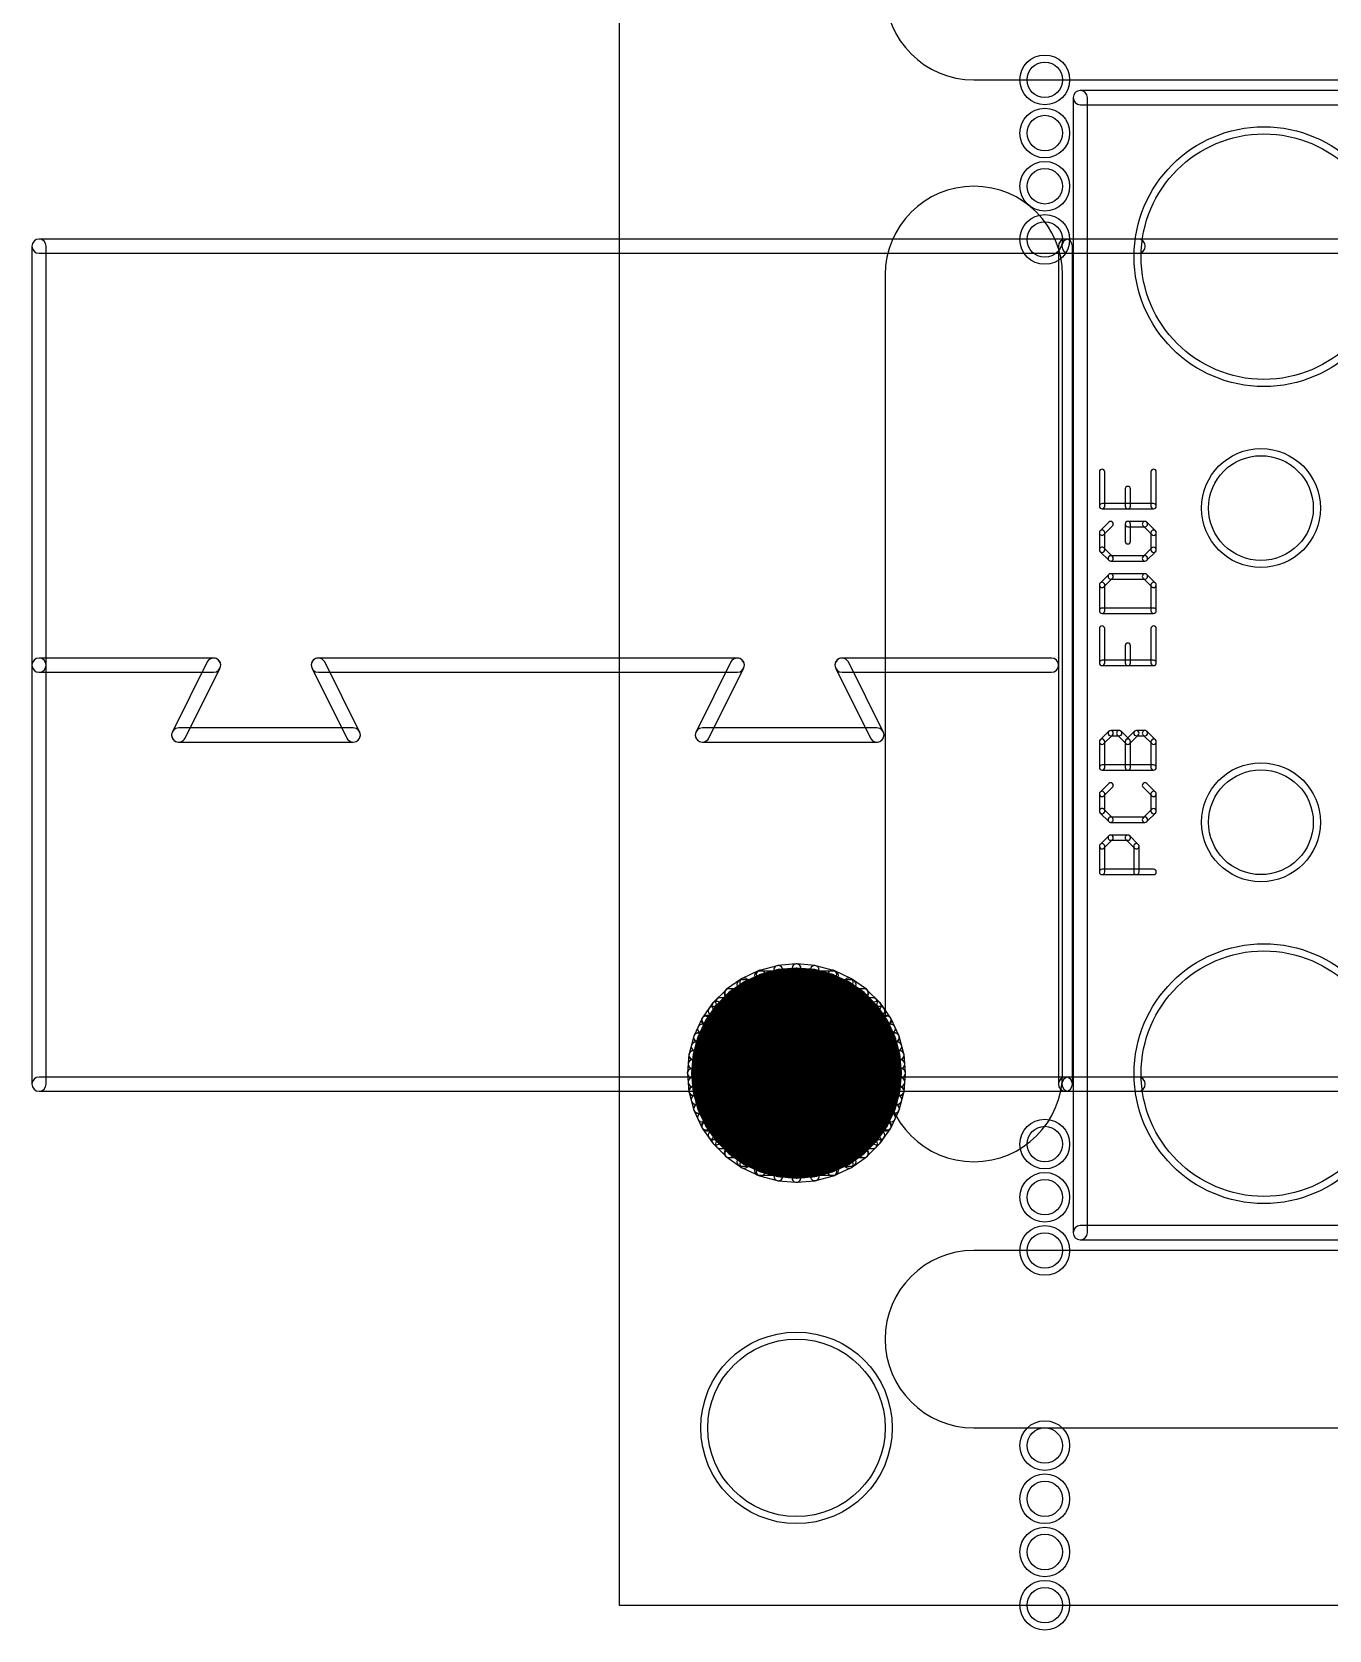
# Model space of a CAD drawing. Extents: x -0.33 to 1.78, y -0.01 to 4.1.
# Drawn here: x -0.331 to 0.4, y -0.014 to 0.887 of the extents above; entities that cross this region are included whole.
import ezdxf

# ---------------------------------------------------------------- set-up
doc = ezdxf.new("R2010")
doc.units = 0
for name, color, linetype in [('1', 22, 'CONTINUOUS'), ('16', 175, 'CONTINUOUS'), ('17', 82, 'CONTINUOUS'), ('20', 7, 'CONTINUOUS'), ('21', 253, 'CONTINUOUS'), ('23', 7, 'CONTINUOUS'), ('29', 253, 'CONTINUOUS'), ('30', 253, 'CONTINUOUS'), ('41', 22, 'CONTINUOUS'), ('46', 140, 'CONTINUOUS'), ('51', 253, 'CONTINUOUS')]:
    doc.layers.add(name, color=color, linetype=linetype)

# ---------------------------------------------------------------- blocks, each defined once
blk = doc.blocks.new('ROUNDP')
blk.add_circle((0, 0), 0.5)
blk = doc.blocks.new('PIE')
blk.add_circle((0, 0), 0.5)

msp = doc.modelspace()

# ---------------------------------------------------------------- linework, layer by layer
at = {"layer": '1'}
for points in [[(0.26, 0.846), (0.96, 0.846, 1), (0.96, 0.854), (0.26, 0.854, 1)], [(0.264, 0.21), (0.264, 0.85, 1), (0.256, 0.85), (0.256, 0.21, 1)], [(1.06, 0.214), (0.26, 0.214, 1), (0.26, 0.206), (1.06, 0.206, 1)]]:
    msp.add_lwpolyline(points, format="xyb", close=True, dxfattribs=at)
at = {"layer": '16'}
for points in [[(0.26, 0.846), (0.96, 0.846, 1), (0.96, 0.854), (0.26, 0.854, 1)], [(0.264, 0.21), (0.264, 0.85, 1), (0.256, 0.85), (0.256, 0.21, 1)], [(1.06, 0.214), (0.26, 0.214, 1), (0.26, 0.206), (1.06, 0.206, 1)]]:
    msp.add_lwpolyline(points, format="xyb", close=True, dxfattribs=at)
at = {"layer": '20'}
for p, q in [((0, 1.1), (0, 0)), ((0, 0), (1.5, 0))]:
    msp.add_line(p, q, dxfattribs=at)
for centre, radius in [((0.24, 0.86), 0.01), ((0.24, 0.83), 0.01), ((0.24, 0.8), 0.01), ((0.24, 0.77), 0.01), ((0.24, 0.26), 0.01), ((0.24, 0.23), 0.01), ((0.24, 0.2), 0.01), ((0.1, 0.1), 0.05), ((0.24, 0.09), 0.01), ((0.24, 0.06), 0.01), ((0.24, 0.03), 0.01), ((0.24, 0), 0.01)]:
    msp.add_circle(centre, radius, dxfattribs=at)
at = {"layer": '21'}
for points in [[(0.253622, 0.76222), (0.292677, 0.76222, 1), (0.292677, 0.77022), (0.253622, 0.77022, 1)], [(0.292677, 0.29778), (0.253622, 0.29778, 1), (0.253622, 0.28978), (0.292677, 0.28978, 1)]]:
    msp.add_lwpolyline(points, format="xyb", close=True, dxfattribs=at)
at = {"layer": '23'}
msp.add_point((0.1, 0.3), dxfattribs=at)
at = {"layer": '29'}
for points in [[(0.079719, 0.355672), (0.070389, 0.351322, 1), (0.070556, 0.350965), (0.079885, 0.355315, 1)], [(0.071398, 0.351378), (0.128602, 0.351378, 1), (0.128602, 0.351772), (0.071398, 0.351772, 1)], [(0.072242, 0.351772), (0.127758, 0.351772, 1), (0.127758, 0.352165), (0.072242, 0.352165, 1)], [(0.073087, 0.352165), (0.126914, 0.352165, 1), (0.126914, 0.352559), (0.073087, 0.352559, 1)], [(0.073931, 0.352559), (0.126069, 0.352559, 1), (0.126069, 0.352953), (0.073931, 0.352953, 1)], [(0.074775, 0.352953), (0.125225, 0.352953, 1), (0.125225, 0.353346), (0.074775, 0.353346, 1)], [(0.07562, 0.353346), (0.124381, 0.353346, 1), (0.124381, 0.35374), (0.07562, 0.35374, 1)], [(0.076464, 0.35374), (0.123536, 0.35374, 1), (0.123536, 0.354134), (0.076464, 0.354134, 1)], [(0.077308, 0.354134), (0.122692, 0.354134, 1), (0.122692, 0.354528), (0.077308, 0.354528, 1)], [(0.078152, 0.354528), (0.121848, 0.354528, 1), (0.121848, 0.354921), (0.078152, 0.354921, 1)], [(0.078997, 0.354921), (0.121003, 0.354921, 1), (0.121003, 0.355315), (0.078997, 0.355315, 1)], [(0.089694, 0.358348), (0.079751, 0.355684, 1), (0.079853, 0.355303), (0.089796, 0.357968, 1)], [(0.07987, 0.355315), (0.12013, 0.355315, 1), (0.12013, 0.355709), (0.07987, 0.355709, 1)], [(0.081339, 0.355709), (0.118661, 0.355709, 1), (0.118661, 0.356102), (0.081339, 0.356102, 1)], [(0.082808, 0.356102), (0.117192, 0.356102, 1), (0.117192, 0.356496), (0.082808, 0.356496, 1)], [(0.084278, 0.356496), (0.115722, 0.356496, 1), (0.115722, 0.35689), (0.084278, 0.35689, 1)], [(0.085747, 0.35689), (0.114253, 0.35689, 1), (0.114253, 0.357283), (0.085747, 0.357283, 1)], [(0.087216, 0.357283), (0.112784, 0.357283, 1), (0.112784, 0.357677), (0.087216, 0.357677, 1)], [(0.088686, 0.357677), (0.111315, 0.357677, 1), (0.111315, 0.358071), (0.088686, 0.358071, 1)], [(0.099983, 0.359251), (0.089728, 0.358354, 1), (0.089762, 0.357962), (0.100017, 0.358859, 1)], [(0.091, 0.358071), (0.109, 0.358071, 1), (0.109, 0.358465), (0.091, 0.358465, 1)], [(0.0955, 0.358465), (0.1045, 0.358465, 1), (0.1045, 0.358858), (0.0955, 0.358858, 1)], [(0.110272, 0.358354), (0.100017, 0.359251, 1), (0.099983, 0.358859), (0.110238, 0.357962, 1)], [(0.120249, 0.355684), (0.110306, 0.358348, 1), (0.110204, 0.357968), (0.120147, 0.355303, 1)], [(0.129611, 0.351322), (0.120281, 0.355672, 1), (0.120115, 0.355315), (0.129444, 0.350965, 1)], [(0.061901, 0.345378), (0.054622, 0.338099, 1), (0.0549, 0.337821), (0.062179, 0.3451, 1)], [(0.059321, 0.342323), (0.140679, 0.342323, 1), (0.140679, 0.342717), (0.059321, 0.342717, 1)], [(0.059715, 0.342717), (0.140285, 0.342717, 1), (0.140285, 0.34311), (0.059715, 0.34311, 1)], [(0.060108, 0.34311), (0.139892, 0.34311, 1), (0.139892, 0.343504), (0.060108, 0.343504, 1)], [(0.060502, 0.343504), (0.139498, 0.343504, 1), (0.139498, 0.343898), (0.060502, 0.343898, 1)], [(0.060896, 0.343898), (0.139104, 0.343898, 1), (0.139104, 0.344291), (0.060896, 0.344291, 1)], [(0.061289, 0.344291), (0.138711, 0.344291, 1), (0.138711, 0.344685), (0.061289, 0.344685, 1)], [(0.061683, 0.344685), (0.138317, 0.344685, 1), (0.138317, 0.345079), (0.061683, 0.345079, 1)], [(0.07036, 0.351304), (0.061927, 0.3454, 1), (0.062153, 0.345078), (0.070585, 0.350982, 1)], [(0.062093, 0.345079), (0.137907, 0.345079, 1), (0.137907, 0.345472), (0.062093, 0.345472, 1)], [(0.062655, 0.345472), (0.137345, 0.345472, 1), (0.137345, 0.345866), (0.062655, 0.345866, 1)], [(0.063217, 0.345866), (0.136783, 0.345866, 1), (0.136783, 0.34626), (0.063217, 0.34626, 1)], [(0.06378, 0.34626), (0.136221, 0.34626, 1), (0.136221, 0.346654), (0.06378, 0.346654, 1)], [(0.064342, 0.346654), (0.135658, 0.346654, 1), (0.135658, 0.347047), (0.064342, 0.347047, 1)], [(0.064904, 0.347047), (0.135096, 0.347047, 1), (0.135096, 0.347441), (0.064904, 0.347441, 1)], [(0.065466, 0.347441), (0.134534, 0.347441, 1), (0.134534, 0.347835), (0.065466, 0.347835, 1)], [(0.066029, 0.347835), (0.133972, 0.347835, 1), (0.133972, 0.348228), (0.066029, 0.348228, 1)], [(0.066591, 0.348228), (0.133409, 0.348228, 1), (0.133409, 0.348622), (0.066591, 0.348622, 1)], [(0.067153, 0.348622), (0.132847, 0.348622, 1), (0.132847, 0.349016), (0.067153, 0.349016, 1)], [(0.067715, 0.349016), (0.132285, 0.349016, 1), (0.132285, 0.349409), (0.067715, 0.349409, 1)], [(0.068278, 0.349409), (0.131723, 0.349409, 1), (0.131723, 0.349803), (0.068278, 0.349803, 1)], [(0.06884, 0.349803), (0.13116, 0.349803, 1), (0.13116, 0.350197), (0.06884, 0.350197, 1)], [(0.069402, 0.350197), (0.130598, 0.350197, 1), (0.130598, 0.350591), (0.069402, 0.350591, 1)], [(0.069964, 0.350591), (0.130036, 0.350591, 1), (0.130036, 0.350984), (0.069964, 0.350984, 1)], [(0.070554, 0.350984), (0.129446, 0.350984, 1), (0.129446, 0.351378), (0.070554, 0.351378, 1)], [(0.138073, 0.3454), (0.12964, 0.351304, 1), (0.129415, 0.350982), (0.137847, 0.345078, 1)], [(0.145378, 0.338099), (0.138099, 0.345378, 1), (0.137821, 0.3451), (0.1451, 0.337821, 1)], [(0.0546, 0.338073), (0.048696, 0.32964, 1), (0.049018, 0.329415), (0.054922, 0.337847, 1)], [(0.051614, 0.333268), (0.148387, 0.333268, 1), (0.148387, 0.333661), (0.051614, 0.333661, 1)], [(0.051889, 0.333661), (0.148111, 0.333661, 1), (0.148111, 0.334055), (0.051889, 0.334055, 1)], [(0.052165, 0.334055), (0.147835, 0.334055, 1), (0.147835, 0.334449), (0.052165, 0.334449, 1)], [(0.052441, 0.334449), (0.14756, 0.334449, 1), (0.14756, 0.334843), (0.052441, 0.334843, 1)], [(0.052716, 0.334843), (0.147284, 0.334843, 1), (0.147284, 0.335236), (0.052716, 0.335236, 1)], [(0.052992, 0.335236), (0.147008, 0.335236, 1), (0.147008, 0.33563), (0.052992, 0.33563, 1)], [(0.053268, 0.33563), (0.146733, 0.33563, 1), (0.146733, 0.336024), (0.053268, 0.336024, 1)], [(0.053543, 0.336024), (0.146457, 0.336024, 1), (0.146457, 0.336417), (0.053543, 0.336417, 1)], [(0.053819, 0.336417), (0.146181, 0.336417, 1), (0.146181, 0.336811), (0.053819, 0.336811, 1)], [(0.054095, 0.336811), (0.145906, 0.336811, 1), (0.145906, 0.337205), (0.054095, 0.337205, 1)], [(0.05437, 0.337205), (0.14563, 0.337205, 1), (0.14563, 0.337598), (0.05437, 0.337598, 1)], [(0.054646, 0.337598), (0.145354, 0.337598, 1), (0.145354, 0.337992), (0.054646, 0.337992, 1)], [(0.05499, 0.337992), (0.14501, 0.337992, 1), (0.14501, 0.338386), (0.05499, 0.338386, 1)], [(0.055384, 0.338386), (0.144616, 0.338386, 1), (0.144616, 0.33878), (0.055384, 0.33878, 1)], [(0.055778, 0.33878), (0.144222, 0.33878, 1), (0.144222, 0.339173), (0.055778, 0.339173, 1)], [(0.056171, 0.339173), (0.143829, 0.339173, 1), (0.143829, 0.339567), (0.056171, 0.339567, 1)], [(0.056565, 0.339567), (0.143435, 0.339567, 1), (0.143435, 0.339961), (0.056565, 0.339961, 1)], [(0.056959, 0.339961), (0.143041, 0.339961, 1), (0.143041, 0.340354), (0.056959, 0.340354, 1)], [(0.057352, 0.340354), (0.142648, 0.340354, 1), (0.142648, 0.340748), (0.057352, 0.340748, 1)], [(0.057746, 0.340748), (0.142254, 0.340748, 1), (0.142254, 0.341142), (0.057746, 0.341142, 1)], [(0.05814, 0.341142), (0.14186, 0.341142, 1), (0.14186, 0.341535), (0.05814, 0.341535, 1)], [(0.058534, 0.341535), (0.141466, 0.341535, 1), (0.141466, 0.341929), (0.058534, 0.341929, 1)], [(0.058927, 0.341929), (0.141073, 0.341929, 1), (0.141073, 0.342323), (0.058927, 0.342323, 1)], [(0.151304, 0.32964), (0.1454, 0.338073, 1), (0.145078, 0.337847), (0.150982, 0.329415, 1)], [(0.048678, 0.329611), (0.044328, 0.320281, 1), (0.044685, 0.320115), (0.049035, 0.329444, 1)], [(0.04647, 0.324213), (0.15353, 0.324213, 1), (0.15353, 0.324606), (0.04647, 0.324606, 1)], [(0.046654, 0.324606), (0.153346, 0.324606, 1), (0.153346, 0.325), (0.046654, 0.325, 1)], [(0.046837, 0.325), (0.153163, 0.325, 1), (0.153163, 0.325394), (0.046837, 0.325394, 1)], [(0.047021, 0.325394), (0.152979, 0.325394, 1), (0.152979, 0.325787), (0.047021, 0.325787, 1)], [(0.047205, 0.325787), (0.152796, 0.325787, 1), (0.152796, 0.326181), (0.047205, 0.326181, 1)], [(0.047388, 0.326181), (0.152612, 0.326181, 1), (0.152612, 0.326575), (0.047388, 0.326575, 1)], [(0.047572, 0.326575), (0.152428, 0.326575, 1), (0.152428, 0.326969), (0.047572, 0.326969, 1)], [(0.047755, 0.326969), (0.152245, 0.326969, 1), (0.152245, 0.327362), (0.047755, 0.327362, 1)], [(0.047939, 0.327362), (0.152061, 0.327362, 1), (0.152061, 0.327756), (0.047939, 0.327756, 1)], [(0.048123, 0.327756), (0.151878, 0.327756, 1), (0.151878, 0.32815), (0.048123, 0.32815, 1)], [(0.048306, 0.32815), (0.151694, 0.32815, 1), (0.151694, 0.328543), (0.048306, 0.328543, 1)], [(0.04849, 0.328543), (0.15151, 0.328543, 1), (0.15151, 0.328937), (0.04849, 0.328937, 1)], [(0.048673, 0.328937), (0.151327, 0.328937, 1), (0.151327, 0.329331), (0.048673, 0.329331, 1)], [(0.048857, 0.329331), (0.151143, 0.329331, 1), (0.151143, 0.329724), (0.048857, 0.329724, 1)], [(0.049133, 0.329724), (0.150868, 0.329724, 1), (0.150868, 0.330118), (0.049133, 0.330118, 1)], [(0.049408, 0.330118), (0.150592, 0.330118, 1), (0.150592, 0.330512), (0.049408, 0.330512, 1)], [(0.049684, 0.330512), (0.150316, 0.330512, 1), (0.150316, 0.330906), (0.049684, 0.330906, 1)], [(0.04996, 0.330906), (0.150041, 0.330906, 1), (0.150041, 0.331299), (0.04996, 0.331299, 1)], [(0.050235, 0.331299), (0.149765, 0.331299, 1), (0.149765, 0.331693), (0.050235, 0.331693, 1)], [(0.050511, 0.331693), (0.149489, 0.331693, 1), (0.149489, 0.332087), (0.050511, 0.332087, 1)], [(0.050787, 0.332087), (0.149214, 0.332087, 1), (0.149214, 0.33248), (0.050787, 0.33248, 1)], [(0.051062, 0.33248), (0.148938, 0.33248, 1), (0.148938, 0.332874), (0.051062, 0.332874, 1)], [(0.051338, 0.332874), (0.148662, 0.332874, 1), (0.148662, 0.333268), (0.051338, 0.333268, 1)], [(0.155672, 0.320281), (0.151322, 0.329611, 1), (0.150965, 0.329444), (0.155315, 0.320115, 1)], [(0.044316, 0.320249), (0.041652, 0.310306, 1), (0.042032, 0.310204), (0.044697, 0.320147, 1)], [(0.043209, 0.315157), (0.156792, 0.315157, 1), (0.156792, 0.315551), (0.043209, 0.315551, 1)], [(0.043314, 0.315551), (0.156686, 0.315551, 1), (0.156686, 0.315945), (0.043314, 0.315945, 1)], [(0.04342, 0.315945), (0.156581, 0.315945, 1), (0.156581, 0.316339), (0.04342, 0.316339, 1)], [(0.043525, 0.316339), (0.156475, 0.316339, 1), (0.156475, 0.316732), (0.043525, 0.316732, 1)], [(0.043631, 0.316732), (0.15637, 0.316732, 1), (0.15637, 0.317126), (0.043631, 0.317126, 1)], [(0.043736, 0.317126), (0.156264, 0.317126, 1), (0.156264, 0.31752), (0.043736, 0.31752, 1)], [(0.043842, 0.31752), (0.156159, 0.31752, 1), (0.156159, 0.317913), (0.043842, 0.317913, 1)], [(0.043947, 0.317913), (0.156053, 0.317913, 1), (0.156053, 0.318307), (0.043947, 0.318307, 1)], [(0.044053, 0.318307), (0.155948, 0.318307, 1), (0.155948, 0.318701), (0.044053, 0.318701, 1)], [(0.044158, 0.318701), (0.155842, 0.318701, 1), (0.155842, 0.319094), (0.044158, 0.319094, 1)], [(0.044264, 0.319094), (0.155737, 0.319094, 1), (0.155737, 0.319488), (0.044264, 0.319488, 1)], [(0.044369, 0.319488), (0.155631, 0.319488, 1), (0.155631, 0.319882), (0.044369, 0.319882, 1)], [(0.044475, 0.319882), (0.155526, 0.319882, 1), (0.155526, 0.320276), (0.044475, 0.320276, 1)], [(0.044634, 0.320276), (0.155366, 0.320276, 1), (0.155366, 0.320669), (0.044634, 0.320669, 1)], [(0.044818, 0.320669), (0.155182, 0.320669, 1), (0.155182, 0.321063), (0.044818, 0.321063, 1)], [(0.045002, 0.321063), (0.154999, 0.321063, 1), (0.154999, 0.321457), (0.045002, 0.321457, 1)], [(0.045185, 0.321457), (0.154815, 0.321457, 1), (0.154815, 0.32185), (0.045185, 0.32185, 1)], [(0.045369, 0.32185), (0.154631, 0.32185, 1), (0.154631, 0.322244), (0.045369, 0.322244, 1)], [(0.045552, 0.322244), (0.154448, 0.322244, 1), (0.154448, 0.322638), (0.045552, 0.322638, 1)], [(0.045736, 0.322638), (0.154264, 0.322638, 1), (0.154264, 0.323031), (0.045736, 0.323031, 1)], [(0.04592, 0.323031), (0.154081, 0.323031, 1), (0.154081, 0.323425), (0.04592, 0.323425, 1)], [(0.046103, 0.323425), (0.153897, 0.323425, 1), (0.153897, 0.323819), (0.046103, 0.323819, 1)], [(0.046287, 0.323819), (0.153713, 0.323819, 1), (0.153713, 0.324213), (0.046287, 0.324213, 1)], [(0.158348, 0.310306), (0.155684, 0.320249, 1), (0.155303, 0.320147), (0.157968, 0.310204, 1)], [(0.041646, 0.310272), (0.040749, 0.300017, 1), (0.041141, 0.299983), (0.042038, 0.310238, 1)], [(0.041496, 0.306102), (0.158504, 0.306102, 1), (0.158504, 0.306496), (0.041496, 0.306496, 1)], [(0.041531, 0.306496), (0.15847, 0.306496, 1), (0.15847, 0.30689), (0.041531, 0.30689, 1)], [(0.041565, 0.30689), (0.158435, 0.30689, 1), (0.158435, 0.307283), (0.041565, 0.307283, 1)], [(0.041599, 0.307283), (0.158401, 0.307283, 1), (0.158401, 0.307677), (0.041599, 0.307677, 1)], [(0.041634, 0.307677), (0.158366, 0.307677, 1), (0.158366, 0.308071), (0.041634, 0.308071, 1)], [(0.041668, 0.308071), (0.158332, 0.308071, 1), (0.158332, 0.308465), (0.041668, 0.308465, 1)], [(0.041703, 0.308465), (0.158297, 0.308465, 1), (0.158297, 0.308858), (0.041703, 0.308858, 1)], [(0.041737, 0.308858), (0.158263, 0.308858, 1), (0.158263, 0.309252), (0.041737, 0.309252, 1)], [(0.041772, 0.309252), (0.158229, 0.309252, 1), (0.158229, 0.309646), (0.041772, 0.309646, 1)], [(0.041806, 0.309646), (0.158194, 0.309646, 1), (0.158194, 0.310039), (0.041806, 0.310039, 1)], [(0.04184, 0.310039), (0.15816, 0.310039, 1), (0.15816, 0.310433), (0.04184, 0.310433, 1)], [(0.041943, 0.310433), (0.158057, 0.310433, 1), (0.158057, 0.310827), (0.041943, 0.310827, 1)], [(0.042048, 0.310827), (0.157952, 0.310827, 1), (0.157952, 0.31122), (0.042048, 0.31122, 1)], [(0.042154, 0.31122), (0.157847, 0.31122, 1), (0.157847, 0.311614), (0.042154, 0.311614, 1)], [(0.042259, 0.311614), (0.157741, 0.311614, 1), (0.157741, 0.312008), (0.042259, 0.312008, 1)], [(0.042365, 0.312008), (0.157636, 0.312008, 1), (0.157636, 0.312402), (0.042365, 0.312402, 1)], [(0.04247, 0.312402), (0.15753, 0.312402, 1), (0.15753, 0.312795), (0.04247, 0.312795, 1)], [(0.042576, 0.312795), (0.157425, 0.312795, 1), (0.157425, 0.313189), (0.042576, 0.313189, 1)], [(0.042681, 0.313189), (0.157319, 0.313189, 1), (0.157319, 0.313583), (0.042681, 0.313583, 1)], [(0.042787, 0.313583), (0.157214, 0.313583, 1), (0.157214, 0.313976), (0.042787, 0.313976, 1)], [(0.042892, 0.313976), (0.157108, 0.313976, 1), (0.157108, 0.31437), (0.042892, 0.31437, 1)], [(0.042998, 0.31437), (0.157003, 0.31437, 1), (0.157003, 0.314764), (0.042998, 0.314764, 1)], [(0.043103, 0.314764), (0.156897, 0.314764, 1), (0.156897, 0.315157), (0.043103, 0.315157, 1)], [(0.159251, 0.300017), (0.158354, 0.310272, 1), (0.157962, 0.310238), (0.158859, 0.299983, 1)], [(0.040749, 0.299983), (0.041646, 0.289728, 1), (0.042038, 0.289762), (0.041141, 0.300017, 1)], [(0.040945, 0.299803), (0.159055, 0.299803, 1), (0.159055, 0.300197), (0.040945, 0.300197, 1)], [(0.040979, 0.300197), (0.159021, 0.300197, 1), (0.159021, 0.300591), (0.040979, 0.300591, 1)], [(0.040979, 0.299409), (0.159021, 0.299409, 1), (0.159021, 0.299803), (0.040979, 0.299803, 1)], [(0.041014, 0.300591), (0.158986, 0.300591, 1), (0.158986, 0.300984), (0.041014, 0.300984, 1)], [(0.041014, 0.299016), (0.158986, 0.299016, 1), (0.158986, 0.299409), (0.041014, 0.299409, 1)], [(0.041048, 0.300984), (0.158952, 0.300984, 1), (0.158952, 0.301378), (0.041048, 0.301378, 1)], [(0.041048, 0.298622), (0.158952, 0.298622, 1), (0.158952, 0.299016), (0.041048, 0.299016, 1)], [(0.041083, 0.301378), (0.158917, 0.301378, 1), (0.158917, 0.301772), (0.041083, 0.301772, 1)], [(0.041083, 0.298228), (0.158917, 0.298228, 1), (0.158917, 0.298622), (0.041083, 0.298622, 1)], [(0.041117, 0.301772), (0.158883, 0.301772, 1), (0.158883, 0.302165), (0.041117, 0.302165, 1)], [(0.041117, 0.297835), (0.158883, 0.297835, 1), (0.158883, 0.298228), (0.041117, 0.298228, 1)], [(0.041151, 0.297441), (0.158848, 0.297441, 1), (0.158848, 0.297835), (0.041151, 0.297835, 1)], [(0.041152, 0.302165), (0.158849, 0.302165, 1), (0.158849, 0.302559), (0.041152, 0.302559, 1)], [(0.041186, 0.302559), (0.158814, 0.302559, 1), (0.158814, 0.302953), (0.041186, 0.302953, 1)], [(0.041186, 0.297047), (0.158814, 0.297047, 1), (0.158814, 0.297441), (0.041186, 0.297441, 1)], [(0.04122, 0.302953), (0.15878, 0.302953, 1), (0.15878, 0.303346), (0.04122, 0.303346, 1)], [(0.041255, 0.303346), (0.158745, 0.303346, 1), (0.158745, 0.30374), (0.041255, 0.30374, 1)], [(0.041289, 0.30374), (0.158711, 0.30374, 1), (0.158711, 0.304134), (0.041289, 0.304134, 1)], [(0.041324, 0.304134), (0.158676, 0.304134, 1), (0.158676, 0.304528), (0.041324, 0.304528, 1)], [(0.041358, 0.304528), (0.158642, 0.304528, 1), (0.158642, 0.304921), (0.041358, 0.304921, 1)], [(0.041393, 0.304921), (0.158607, 0.304921, 1), (0.158607, 0.305315), (0.041393, 0.305315, 1)], [(0.041427, 0.305315), (0.158573, 0.305315, 1), (0.158573, 0.305709), (0.041427, 0.305709, 1)], [(0.041462, 0.305709), (0.158539, 0.305709, 1), (0.158539, 0.306102), (0.041462, 0.306102, 1)], [(0.158354, 0.289728), (0.159251, 0.299983, 1), (0.158859, 0.300017), (0.157962, 0.289762, 1)], [(0.04122, 0.296654), (0.15878, 0.296654, 1), (0.15878, 0.297047), (0.04122, 0.297047, 1)], [(0.041255, 0.29626), (0.158745, 0.29626, 1), (0.158745, 0.296654), (0.041255, 0.296654, 1)], [(0.041289, 0.295866), (0.158711, 0.295866, 1), (0.158711, 0.29626), (0.041289, 0.29626, 1)], [(0.041324, 0.295472), (0.158676, 0.295472, 1), (0.158676, 0.295866), (0.041324, 0.295866, 1)], [(0.041358, 0.295079), (0.158642, 0.295079, 1), (0.158642, 0.295472), (0.041358, 0.295472, 1)], [(0.041393, 0.294685), (0.158607, 0.294685, 1), (0.158607, 0.295079), (0.041393, 0.295079, 1)], [(0.041427, 0.294291), (0.158573, 0.294291, 1), (0.158573, 0.294685), (0.041427, 0.294685, 1)], [(0.041461, 0.293898), (0.158538, 0.293898, 1), (0.158538, 0.294291), (0.041461, 0.294291, 1)], [(0.041496, 0.293504), (0.158504, 0.293504, 1), (0.158504, 0.293898), (0.041496, 0.293898, 1)], [(0.04153, 0.29311), (0.158469, 0.29311, 1), (0.158469, 0.293504), (0.04153, 0.293504, 1)], [(0.041565, 0.292717), (0.158435, 0.292717, 1), (0.158435, 0.29311), (0.041565, 0.29311, 1)], [(0.041599, 0.292323), (0.158401, 0.292323, 1), (0.158401, 0.292717), (0.041599, 0.292717, 1)], [(0.041634, 0.291929), (0.158366, 0.291929, 1), (0.158366, 0.292323), (0.041634, 0.292323, 1)], [(0.041668, 0.291535), (0.158332, 0.291535, 1), (0.158332, 0.291929), (0.041668, 0.291929, 1)], [(0.041703, 0.291142), (0.158297, 0.291142, 1), (0.158297, 0.291535), (0.041703, 0.291535, 1)], [(0.041737, 0.290748), (0.158263, 0.290748, 1), (0.158263, 0.291142), (0.041737, 0.291142, 1)], [(0.041771, 0.290354), (0.158228, 0.290354, 1), (0.158228, 0.290748), (0.041771, 0.290748, 1)], [(0.041806, 0.289961), (0.158194, 0.289961, 1), (0.158194, 0.290354), (0.041806, 0.290354, 1)], [(0.04184, 0.289567), (0.15816, 0.289567, 1), (0.15816, 0.289961), (0.04184, 0.289961, 1)], [(0.041652, 0.289694), (0.044316, 0.279751, 1), (0.044697, 0.279853), (0.042032, 0.289796, 1)], [(0.041943, 0.289173), (0.158057, 0.289173, 1), (0.158057, 0.289567), (0.041943, 0.289567, 1)], [(0.042048, 0.28878), (0.157952, 0.28878, 1), (0.157952, 0.289173), (0.042048, 0.289173, 1)], [(0.042153, 0.288386), (0.157846, 0.288386, 1), (0.157846, 0.28878), (0.042153, 0.28878, 1)], [(0.042259, 0.287992), (0.157741, 0.287992, 1), (0.157741, 0.288386), (0.042259, 0.288386, 1)], [(0.155684, 0.279751), (0.158348, 0.289694, 1), (0.157968, 0.289796), (0.155303, 0.279853, 1)], [(0.042364, 0.287598), (0.157635, 0.287598, 1), (0.157635, 0.287992), (0.042364, 0.287992, 1)], [(0.04247, 0.287205), (0.15753, 0.287205, 1), (0.15753, 0.287598), (0.04247, 0.287598, 1)], [(0.042575, 0.286811), (0.157424, 0.286811, 1), (0.157424, 0.287205), (0.042575, 0.287205, 1)], [(0.042681, 0.286417), (0.157319, 0.286417, 1), (0.157319, 0.286811), (0.042681, 0.286811, 1)], [(0.042786, 0.286024), (0.157213, 0.286024, 1), (0.157213, 0.286417), (0.042786, 0.286417, 1)], [(0.042892, 0.28563), (0.157108, 0.28563, 1), (0.157108, 0.286024), (0.042892, 0.286024, 1)], [(0.042997, 0.285236), (0.157002, 0.285236, 1), (0.157002, 0.28563), (0.042997, 0.28563, 1)], [(0.043103, 0.284843), (0.156897, 0.284843, 1), (0.156897, 0.285236), (0.043103, 0.285236, 1)], [(0.043208, 0.284449), (0.156791, 0.284449, 1), (0.156791, 0.284843), (0.043208, 0.284843, 1)], [(0.043314, 0.284055), (0.156686, 0.284055, 1), (0.156686, 0.284449), (0.043314, 0.284449, 1)], [(0.043419, 0.283661), (0.15658, 0.283661, 1), (0.15658, 0.284055), (0.043419, 0.284055, 1)], [(0.043525, 0.283268), (0.156475, 0.283268, 1), (0.156475, 0.283661), (0.043525, 0.283661, 1)], [(0.04363, 0.282874), (0.156369, 0.282874, 1), (0.156369, 0.283268), (0.04363, 0.283268, 1)], [(0.043736, 0.28248), (0.156264, 0.28248, 1), (0.156264, 0.282874), (0.043736, 0.282874, 1)], [(0.043841, 0.282087), (0.156158, 0.282087, 1), (0.156158, 0.28248), (0.043841, 0.28248, 1)], [(0.043947, 0.281693), (0.156053, 0.281693, 1), (0.156053, 0.282087), (0.043947, 0.282087, 1)], [(0.044052, 0.281299), (0.155947, 0.281299, 1), (0.155947, 0.281693), (0.044052, 0.281693, 1)], [(0.044158, 0.280906), (0.155842, 0.280906, 1), (0.155842, 0.281299), (0.044158, 0.281299, 1)], [(0.044263, 0.280512), (0.155736, 0.280512, 1), (0.155736, 0.280906), (0.044263, 0.280906, 1)], [(0.044369, 0.280118), (0.155631, 0.280118, 1), (0.155631, 0.280512), (0.044369, 0.280512, 1)], [(0.044474, 0.279724), (0.155525, 0.279724, 1), (0.155525, 0.280118), (0.044474, 0.280118, 1)], [(0.044328, 0.279719), (0.048678, 0.270389, 1), (0.049035, 0.270556), (0.044685, 0.279885, 1)], [(0.044634, 0.279331), (0.155366, 0.279331, 1), (0.155366, 0.279724), (0.044634, 0.279724, 1)], [(0.044818, 0.278937), (0.155182, 0.278937, 1), (0.155182, 0.279331), (0.044818, 0.279331, 1)], [(0.151322, 0.270389), (0.155672, 0.279719, 1), (0.155315, 0.279885), (0.150965, 0.270556, 1)], [(0.045001, 0.278543), (0.154998, 0.278543, 1), (0.154998, 0.278937), (0.045001, 0.278937, 1)], [(0.045185, 0.27815), (0.154815, 0.27815, 1), (0.154815, 0.278543), (0.045185, 0.278543, 1)], [(0.045369, 0.277756), (0.154631, 0.277756, 1), (0.154631, 0.27815), (0.045369, 0.27815, 1)], [(0.045552, 0.277362), (0.154448, 0.277362, 1), (0.154448, 0.277756), (0.045552, 0.277756, 1)], [(0.045736, 0.276969), (0.154264, 0.276969, 1), (0.154264, 0.277362), (0.045736, 0.277362, 1)], [(0.045919, 0.276575), (0.15408, 0.276575, 1), (0.15408, 0.276969), (0.045919, 0.276969, 1)], [(0.046103, 0.276181), (0.153897, 0.276181, 1), (0.153897, 0.276575), (0.046103, 0.276575, 1)], [(0.046287, 0.275787), (0.153713, 0.275787, 1), (0.153713, 0.276181), (0.046287, 0.276181, 1)], [(0.04647, 0.275394), (0.15353, 0.275394, 1), (0.15353, 0.275787), (0.04647, 0.275787, 1)], [(0.046654, 0.275), (0.153346, 0.275, 1), (0.153346, 0.275394), (0.046654, 0.275394, 1)], [(0.046837, 0.274606), (0.153163, 0.274606, 1), (0.153163, 0.275), (0.046837, 0.275, 1)], [(0.047021, 0.274213), (0.152979, 0.274213, 1), (0.152979, 0.274606), (0.047021, 0.274606, 1)], [(0.047204, 0.273819), (0.152795, 0.273819, 1), (0.152795, 0.274213), (0.047204, 0.274213, 1)], [(0.047388, 0.273425), (0.152612, 0.273425, 1), (0.152612, 0.273819), (0.047388, 0.273819, 1)], [(0.047572, 0.273031), (0.152428, 0.273031, 1), (0.152428, 0.273425), (0.047572, 0.273425, 1)], [(0.047755, 0.272638), (0.152245, 0.272638, 1), (0.152245, 0.273031), (0.047755, 0.273031, 1)], [(0.047939, 0.272244), (0.152061, 0.272244, 1), (0.152061, 0.272638), (0.047939, 0.272638, 1)], [(0.048122, 0.27185), (0.151877, 0.27185, 1), (0.151877, 0.272244), (0.048122, 0.272244, 1)], [(0.048306, 0.271457), (0.151694, 0.271457, 1), (0.151694, 0.27185), (0.048306, 0.27185, 1)], [(0.04849, 0.271063), (0.15151, 0.271063, 1), (0.15151, 0.271457), (0.04849, 0.271457, 1)], [(0.048673, 0.270669), (0.151327, 0.270669, 1), (0.151327, 0.271063), (0.048673, 0.271063, 1)], [(0.048696, 0.27036), (0.0546, 0.261927, 1), (0.054922, 0.262153), (0.049018, 0.270585, 1)], [(0.048857, 0.270276), (0.151143, 0.270276, 1), (0.151143, 0.270669), (0.048857, 0.270669, 1)], [(0.1454, 0.261927), (0.151304, 0.27036, 1), (0.150982, 0.270585), (0.145078, 0.262153, 1)], [(0.049132, 0.269882), (0.150867, 0.269882, 1), (0.150867, 0.270276), (0.049132, 0.270276, 1)], [(0.049408, 0.269488), (0.150592, 0.269488, 1), (0.150592, 0.269882), (0.049408, 0.269882, 1)], [(0.049684, 0.269094), (0.150316, 0.269094, 1), (0.150316, 0.269488), (0.049684, 0.269488, 1)], [(0.049959, 0.268701), (0.15004, 0.268701, 1), (0.15004, 0.269094), (0.049959, 0.269094, 1)], [(0.050235, 0.268307), (0.149765, 0.268307, 1), (0.149765, 0.268701), (0.050235, 0.268701, 1)], [(0.050511, 0.267913), (0.149489, 0.267913, 1), (0.149489, 0.268307), (0.050511, 0.268307, 1)], [(0.050786, 0.26752), (0.149213, 0.26752, 1), (0.149213, 0.267913), (0.050786, 0.267913, 1)], [(0.051062, 0.267126), (0.148938, 0.267126, 1), (0.148938, 0.26752), (0.051062, 0.26752, 1)], [(0.051338, 0.266732), (0.148662, 0.266732, 1), (0.148662, 0.267126), (0.051338, 0.267126, 1)], [(0.051613, 0.266339), (0.148386, 0.266339, 1), (0.148386, 0.266732), (0.051613, 0.266732, 1)], [(0.051889, 0.265945), (0.148111, 0.265945, 1), (0.148111, 0.266339), (0.051889, 0.266339, 1)], [(0.052165, 0.265551), (0.147835, 0.265551, 1), (0.147835, 0.265945), (0.052165, 0.265945, 1)], [(0.05244, 0.265157), (0.147559, 0.265157, 1), (0.147559, 0.265551), (0.05244, 0.265551, 1)], [(0.052716, 0.264764), (0.147284, 0.264764, 1), (0.147284, 0.265157), (0.052716, 0.265157, 1)], [(0.052992, 0.26437), (0.147008, 0.26437, 1), (0.147008, 0.264764), (0.052992, 0.264764, 1)], [(0.053267, 0.263976), (0.146732, 0.263976, 1), (0.146732, 0.26437), (0.053267, 0.26437, 1)], [(0.053543, 0.263583), (0.146457, 0.263583, 1), (0.146457, 0.263976), (0.053543, 0.263976, 1)], [(0.053819, 0.263189), (0.146181, 0.263189, 1), (0.146181, 0.263583), (0.053819, 0.263583, 1)], [(0.054094, 0.262795), (0.145905, 0.262795, 1), (0.145905, 0.263189), (0.054094, 0.263189, 1)], [(0.05437, 0.262402), (0.14563, 0.262402, 1), (0.14563, 0.262795), (0.05437, 0.262795, 1)], [(0.054646, 0.262008), (0.145354, 0.262008, 1), (0.145354, 0.262402), (0.054646, 0.262402, 1)], [(0.054622, 0.261901), (0.061901, 0.254622, 1), (0.062179, 0.2549), (0.0549, 0.262179, 1)], [(0.05499, 0.261614), (0.14501, 0.261614, 1), (0.14501, 0.262008), (0.05499, 0.262008, 1)], [(0.055384, 0.26122), (0.144616, 0.26122, 1), (0.144616, 0.261614), (0.055384, 0.261614, 1)], [(0.138099, 0.254622), (0.145378, 0.261901, 1), (0.1451, 0.262179), (0.137821, 0.2549, 1)], [(0.055778, 0.260827), (0.144222, 0.260827, 1), (0.144222, 0.26122), (0.055778, 0.26122, 1)], [(0.056171, 0.260433), (0.143829, 0.260433, 1), (0.143829, 0.260827), (0.056171, 0.260827, 1)], [(0.056565, 0.260039), (0.143435, 0.260039, 1), (0.143435, 0.260433), (0.056565, 0.260433, 1)], [(0.056959, 0.259646), (0.143041, 0.259646, 1), (0.143041, 0.260039), (0.056959, 0.260039, 1)], [(0.057352, 0.259252), (0.142648, 0.259252, 1), (0.142648, 0.259646), (0.057352, 0.259646, 1)], [(0.057746, 0.258858), (0.142254, 0.258858, 1), (0.142254, 0.259252), (0.057746, 0.259252, 1)], [(0.05814, 0.258465), (0.14186, 0.258465, 1), (0.14186, 0.258858), (0.05814, 0.258858, 1)], [(0.058534, 0.258071), (0.141466, 0.258071, 1), (0.141466, 0.258465), (0.058534, 0.258465, 1)], [(0.058927, 0.257677), (0.141073, 0.257677, 1), (0.141073, 0.258071), (0.058927, 0.258071, 1)], [(0.059321, 0.257283), (0.140679, 0.257283, 1), (0.140679, 0.257677), (0.059321, 0.257677, 1)], [(0.059715, 0.25689), (0.140285, 0.25689, 1), (0.140285, 0.257283), (0.059715, 0.257283, 1)], [(0.060108, 0.256496), (0.139892, 0.256496, 1), (0.139892, 0.25689), (0.060108, 0.25689, 1)], [(0.060502, 0.256102), (0.139498, 0.256102, 1), (0.139498, 0.256496), (0.060502, 0.256496, 1)], [(0.060896, 0.255709), (0.139104, 0.255709, 1), (0.139104, 0.256102), (0.060896, 0.256102, 1)], [(0.061289, 0.255315), (0.138711, 0.255315, 1), (0.138711, 0.255709), (0.061289, 0.255709, 1)], [(0.061683, 0.254921), (0.138317, 0.254921, 1), (0.138317, 0.255315), (0.061683, 0.255315, 1)], [(0.061927, 0.2546), (0.07036, 0.248696, 1), (0.070585, 0.249018), (0.062153, 0.254922, 1)], [(0.062093, 0.254528), (0.137907, 0.254528, 1), (0.137907, 0.254921), (0.062093, 0.254921, 1)], [(0.062655, 0.254134), (0.137345, 0.254134, 1), (0.137345, 0.254528), (0.062655, 0.254528, 1)], [(0.063217, 0.25374), (0.136783, 0.25374, 1), (0.136783, 0.254134), (0.063217, 0.254134, 1)], [(0.063779, 0.253346), (0.13622, 0.253346, 1), (0.13622, 0.25374), (0.063779, 0.25374, 1)], [(0.064342, 0.252953), (0.135658, 0.252953, 1), (0.135658, 0.253346), (0.064342, 0.253346, 1)], [(0.064904, 0.252559), (0.135096, 0.252559, 1), (0.135096, 0.252953), (0.064904, 0.252953, 1)], [(0.065466, 0.252165), (0.134534, 0.252165, 1), (0.134534, 0.252559), (0.065466, 0.252559, 1)], [(0.12964, 0.248696), (0.138073, 0.2546, 1), (0.137847, 0.254922), (0.129415, 0.249018, 1)], [(0.066028, 0.251772), (0.133971, 0.251772, 1), (0.133971, 0.252165), (0.066028, 0.252165, 1)], [(0.066591, 0.251378), (0.133409, 0.251378, 1), (0.133409, 0.251772), (0.066591, 0.251772, 1)], [(0.067153, 0.250984), (0.132847, 0.250984, 1), (0.132847, 0.251378), (0.067153, 0.251378, 1)], [(0.067715, 0.250591), (0.132285, 0.250591, 1), (0.132285, 0.250984), (0.067715, 0.250984, 1)], [(0.068277, 0.250197), (0.131722, 0.250197, 1), (0.131722, 0.250591), (0.068277, 0.250591, 1)], [(0.06884, 0.249803), (0.13116, 0.249803, 1), (0.13116, 0.250197), (0.06884, 0.250197, 1)], [(0.069402, 0.249409), (0.130598, 0.249409, 1), (0.130598, 0.249803), (0.069402, 0.249803, 1)], [(0.069964, 0.249016), (0.130036, 0.249016, 1), (0.130036, 0.249409), (0.069964, 0.249409, 1)], [(0.070389, 0.248678), (0.079719, 0.244328, 1), (0.079885, 0.244685), (0.070556, 0.249035, 1)], [(0.070554, 0.248622), (0.129446, 0.248622, 1), (0.129446, 0.249016), (0.070554, 0.249016, 1)], [(0.071398, 0.248228), (0.128602, 0.248228, 1), (0.128602, 0.248622), (0.071398, 0.248622, 1)], [(0.072242, 0.247835), (0.127758, 0.247835, 1), (0.127758, 0.248228), (0.072242, 0.248228, 1)], [(0.073086, 0.247441), (0.126913, 0.247441, 1), (0.126913, 0.247835), (0.073086, 0.247835, 1)], [(0.073931, 0.247047), (0.126069, 0.247047, 1), (0.126069, 0.247441), (0.073931, 0.247441, 1)], [(0.074775, 0.246654), (0.125225, 0.246654, 1), (0.125225, 0.247047), (0.074775, 0.247047, 1)], [(0.075619, 0.24626), (0.12438, 0.24626, 1), (0.12438, 0.246654), (0.075619, 0.246654, 1)], [(0.076464, 0.245866), (0.123536, 0.245866, 1), (0.123536, 0.24626), (0.076464, 0.24626, 1)], [(0.077308, 0.245472), (0.122692, 0.245472, 1), (0.122692, 0.245866), (0.077308, 0.245866, 1)], [(0.078152, 0.245079), (0.121848, 0.245079, 1), (0.121848, 0.245472), (0.078152, 0.245472, 1)], [(0.078997, 0.244685), (0.121003, 0.244685, 1), (0.121003, 0.245079), (0.078997, 0.245079, 1)], [(0.079751, 0.244316), (0.089694, 0.241652, 1), (0.089796, 0.242032), (0.079853, 0.244697, 1)], [(0.07987, 0.244291), (0.12013, 0.244291, 1), (0.12013, 0.244685), (0.07987, 0.244685, 1)], [(0.081339, 0.243898), (0.118661, 0.243898, 1), (0.118661, 0.244291), (0.081339, 0.244291, 1)], [(0.082808, 0.243504), (0.117192, 0.243504, 1), (0.117192, 0.243898), (0.082808, 0.243898, 1)], [(0.084278, 0.24311), (0.115722, 0.24311, 1), (0.115722, 0.243504), (0.084278, 0.243504, 1)], [(0.110306, 0.241652), (0.120249, 0.244316, 1), (0.120147, 0.244697), (0.110204, 0.242032, 1)], [(0.120281, 0.244328), (0.129611, 0.248678, 1), (0.129444, 0.249035), (0.120115, 0.244685, 1)], [(0.085747, 0.242717), (0.114253, 0.242717, 1), (0.114253, 0.24311), (0.085747, 0.24311, 1)], [(0.087216, 0.242323), (0.112784, 0.242323, 1), (0.112784, 0.242717), (0.087216, 0.242717, 1)], [(0.088685, 0.241929), (0.111314, 0.241929, 1), (0.111314, 0.242323), (0.088685, 0.242323, 1)], [(0.089728, 0.241646), (0.099983, 0.240749, 1), (0.100017, 0.241141), (0.089762, 0.242038, 1)], [(0.091, 0.241535), (0.109, 0.241535, 1), (0.109, 0.241929), (0.091, 0.241929, 1)], [(0.0955, 0.241142), (0.1045, 0.241142, 1), (0.1045, 0.241535), (0.0955, 0.241535, 1)], [(0.100017, 0.240749), (0.110272, 0.241646, 1), (0.110238, 0.242038), (0.099983, 0.241141, 1)]]:
    msp.add_lwpolyline(points, format="xyb", close=True, dxfattribs=at)
for centre, radius in [((0.24, 0.86), 0.014), ((0.24, 0.83), 0.014), ((0.24, 0.8), 0.014), ((0.24, 0.77), 0.014), ((0.24, 0.26), 0.014), ((0.24, 0.23), 0.014), ((0.24, 0.2), 0.014), ((0.1, 0.1), 0.054), ((0.24, 0.09), 0.014), ((0.24, 0.06), 0.014), ((0.24, 0.03), 0.014), ((0.24, 0), 0.014)]:
    msp.add_circle(centre, radius, dxfattribs=at)
at = {"layer": '30'}
for centre, radius in [((0.24, 0.86), 0.014), ((0.24, 0.83), 0.014), ((0.24, 0.8), 0.014), ((0.24, 0.77), 0.014), ((0.24, 0.26), 0.014), ((0.24, 0.23), 0.014), ((0.24, 0.2), 0.014), ((0.1, 0.1), 0.054), ((0.24, 0.09), 0.014), ((0.24, 0.06), 0.014), ((0.24, 0.03), 0.014), ((0.24, 0), 0.014)]:
    msp.add_circle(centre, radius, dxfattribs=at)
at = {"layer": '41'}
for points in [[(0.089098, 0.360573), (0.079155, 0.357908, 1), (0.080449, 0.353079), (0.090392, 0.355743, 1)], [(0.099782, 0.361546), (0.089527, 0.360648, 1), (0.089963, 0.355667), (0.100218, 0.356565, 1)], [(0.110473, 0.360648), (0.100218, 0.361546, 1), (0.099782, 0.356565), (0.110037, 0.355667, 1)], [(0.120845, 0.357908), (0.110902, 0.360573, 1), (0.109608, 0.355743), (0.119551, 0.353079, 1)], [(0.069038, 0.353191), (0.060606, 0.347287, 1), (0.063474, 0.343191), (0.071906, 0.349095, 1)], [(0.06884, 0.3475), (0.13116, 0.3475, 1), (0.13116, 0.3525), (0.06884, 0.3525, 1)], [(0.078745, 0.357759), (0.069416, 0.353409, 1), (0.071529, 0.348877), (0.080858, 0.353228, 1)], [(0.078743, 0.3525), (0.121257, 0.3525, 1), (0.121257, 0.3575), (0.078743, 0.3575, 1)], [(0.130584, 0.353409), (0.121255, 0.357759, 1), (0.119142, 0.353228), (0.128471, 0.348877, 1)], [(0.139394, 0.347287), (0.130962, 0.353191, 1), (0.128094, 0.349095), (0.136526, 0.343191, 1)], [(0.060272, 0.347007), (0.052993, 0.339728, 1), (0.056529, 0.336192), (0.063808, 0.343471, 1)], [(0.056801, 0.3375), (0.143199, 0.3375, 1), (0.143199, 0.3425), (0.056801, 0.3425, 1)], [(0.061801, 0.3425), (0.138199, 0.3425, 1), (0.138199, 0.3475), (0.061801, 0.3475, 1)], [(0.147007, 0.339728), (0.139728, 0.347007, 1), (0.136192, 0.343471), (0.143471, 0.336192, 1)], [(0.052713, 0.339394), (0.046809, 0.330962, 1), (0.050905, 0.328094), (0.056809, 0.336526, 1)], [(0.052689, 0.3325), (0.147311, 0.3325, 1), (0.147311, 0.3375), (0.052689, 0.3375, 1)], [(0.153191, 0.330962), (0.147287, 0.339394, 1), (0.143191, 0.336526), (0.149095, 0.328094, 1)], [(0.046591, 0.330584), (0.042241, 0.321255, 1), (0.046772, 0.319142), (0.051123, 0.328471, 1)], [(0.046746, 0.3225), (0.153255, 0.3225, 1), (0.153255, 0.3275), (0.046746, 0.3275, 1)], [(0.049188, 0.3275), (0.150812, 0.3275, 1), (0.150812, 0.3325), (0.049188, 0.3325, 1)], [(0.157759, 0.321255), (0.153409, 0.330584, 1), (0.148877, 0.328471), (0.153228, 0.319142, 1)], [(0.042092, 0.320845), (0.039427, 0.310902, 1), (0.044257, 0.309608), (0.046921, 0.319551, 1)], [(0.043114, 0.3125), (0.156887, 0.3125, 1), (0.156887, 0.3175), (0.043114, 0.3175, 1)], [(0.044453, 0.3175), (0.155547, 0.3175, 1), (0.155547, 0.3225), (0.044453, 0.3225, 1)], [(0.160573, 0.310902), (0.157908, 0.320845, 1), (0.153079, 0.319551), (0.155743, 0.309608, 1)], [(0.039352, 0.310473), (0.038454, 0.300218, 1), (0.043435, 0.299782), (0.044333, 0.310037, 1)], [(0.041382, 0.3025), (0.158618, 0.3025, 1), (0.158618, 0.3075), (0.041382, 0.3075, 1)], [(0.04182, 0.3075), (0.15818, 0.3075, 1), (0.15818, 0.3125), (0.04182, 0.3125, 1)], [(0.161546, 0.300218), (0.160648, 0.310473, 1), (0.155667, 0.310037), (0.156565, 0.299782, 1)], [(0.038454, 0.299782), (0.039352, 0.289527, 1), (0.044333, 0.289963), (0.043435, 0.300218, 1)], [(0.040945, 0.2975), (0.159055, 0.2975, 1), (0.159055, 0.3025), (0.040945, 0.3025, 1)], [(0.041382, 0.2925), (0.158618, 0.2925, 1), (0.158618, 0.2975), (0.041382, 0.2975, 1)], [(0.160648, 0.289527), (0.161546, 0.299782, 1), (0.156565, 0.300218), (0.155667, 0.289963, 1)], [(0.04182, 0.2875), (0.15818, 0.2875, 1), (0.15818, 0.2925), (0.04182, 0.2925, 1)], [(0.039427, 0.289098), (0.042092, 0.279155, 1), (0.046921, 0.280449), (0.044257, 0.290392, 1)], [(0.157908, 0.279155), (0.160573, 0.289098, 1), (0.155743, 0.290392), (0.153079, 0.280449, 1)], [(0.043113, 0.2825), (0.156886, 0.2825, 1), (0.156886, 0.2875), (0.043113, 0.2875, 1)], [(0.044453, 0.2775), (0.155547, 0.2775, 1), (0.155547, 0.2825), (0.044453, 0.2825, 1)], [(0.042241, 0.278745), (0.046591, 0.269416, 1), (0.051123, 0.271529), (0.046772, 0.280858, 1)], [(0.153409, 0.269416), (0.157759, 0.278745, 1), (0.153228, 0.280858), (0.148877, 0.271529, 1)], [(0.046745, 0.2725), (0.153254, 0.2725, 1), (0.153254, 0.2775), (0.046745, 0.2775, 1)], [(0.046809, 0.269038), (0.052713, 0.260606, 1), (0.056809, 0.263474), (0.050905, 0.271906, 1)], [(0.049188, 0.2675), (0.150812, 0.2675, 1), (0.150812, 0.2725), (0.049188, 0.2725, 1)], [(0.147287, 0.260606), (0.153191, 0.269038, 1), (0.149095, 0.271906), (0.143191, 0.263474, 1)], [(0.052689, 0.2625), (0.147311, 0.2625, 1), (0.147311, 0.2675), (0.052689, 0.2675, 1)], [(0.052993, 0.260272), (0.060272, 0.252993, 1), (0.063808, 0.256529), (0.056529, 0.263808, 1)], [(0.056801, 0.2575), (0.143199, 0.2575, 1), (0.143199, 0.2625), (0.056801, 0.2625, 1)], [(0.139728, 0.252993), (0.147007, 0.260272, 1), (0.143471, 0.263808), (0.136192, 0.256529, 1)], [(0.061801, 0.2525), (0.138199, 0.2525, 1), (0.138199, 0.2575), (0.061801, 0.2575, 1)], [(0.060606, 0.252713), (0.069038, 0.246809, 1), (0.071906, 0.250905), (0.063474, 0.256809, 1)], [(0.06884, 0.2475), (0.13116, 0.2475, 1), (0.13116, 0.2525), (0.06884, 0.2525, 1)], [(0.130962, 0.246809), (0.139394, 0.252713, 1), (0.136526, 0.256809), (0.128094, 0.250905, 1)], [(0.069416, 0.246591), (0.078745, 0.242241, 1), (0.080858, 0.246772), (0.071529, 0.251123, 1)], [(0.078743, 0.2425), (0.121257, 0.2425, 1), (0.121257, 0.2475), (0.078743, 0.2475, 1)], [(0.079155, 0.242092), (0.089098, 0.239427, 1), (0.090392, 0.244257), (0.080449, 0.246921, 1)], [(0.089527, 0.239352), (0.099782, 0.238454, 1), (0.100218, 0.243435), (0.089963, 0.244333, 1)], [(0.100218, 0.238454), (0.110473, 0.239352, 1), (0.110037, 0.244333), (0.099782, 0.243435, 1)], [(0.110902, 0.239427), (0.120845, 0.242092, 1), (0.119551, 0.246921), (0.109608, 0.244257, 1)], [(0.121255, 0.242241), (0.130584, 0.246591, 1), (0.128471, 0.251123), (0.119142, 0.246772, 1)]]:
    msp.add_lwpolyline(points, format="xyb", close=True, dxfattribs=at)
at = {"layer": '46'}
for points in [[(0.2, 0.86), (0.7, 0.86, 1), (0.7, 0.96), (0.2, 0.96, 1)], [(0.15, 0.75), (0.15, 0.3, 1), (0.25, 0.3), (0.25, 0.75, 1)], [(0.2, 0.1), (0.7, 0.1, 1), (0.7, 0.2), (0.2, 0.2, 1)]]:
    msp.add_lwpolyline(points, format="xyb", close=True, dxfattribs=at)
at = {"layer": '51'}
for points in [[(-0.327087, 0.76222), (0.409134, 0.76222, 1), (0.409134, 0.77022), (-0.327087, 0.77022, 1)], [(-0.323087, 0.53), (-0.323087, 0.76622, 1), (-0.331087, 0.76622), (-0.331087, 0.53, 1)], [(0.255654, 0.29378), (0.255654, 0.76622, 1), (0.247654, 0.76622), (0.247654, 0.29378, 1)], [(0.27081, 0.638996), (0.27081, 0.619646, 1), (0.27381, 0.619646), (0.27381, 0.638996, 1)], [(0.302835, 0.619646), (0.302835, 0.638996, 1), (0.299835, 0.638996), (0.299835, 0.619646, 1)], [(0.288322, 0.619646), (0.288322, 0.629321, 1), (0.285322, 0.629321), (0.285322, 0.619646, 1)], [(0.27231, 0.618146), (0.301335, 0.618146, 1), (0.301335, 0.621146), (0.27231, 0.621146, 1)], [(0.276087, 0.610591), (0.271249, 0.605754, 1), (0.273371, 0.603632), (0.278208, 0.60847, 1)], [(0.27081, 0.604693), (0.27081, 0.595018, 1), (0.27381, 0.595018), (0.27381, 0.604693, 1)], [(0.296497, 0.611031), (0.286822, 0.611031, 1), (0.286822, 0.608031), (0.296497, 0.608031, 1)], [(0.285322, 0.609531), (0.285322, 0.599856, 1), (0.288322, 0.599856), (0.288322, 0.609531, 1)], [(0.302395, 0.605754), (0.297558, 0.610591, 1), (0.295437, 0.60847), (0.300274, 0.603633, 1)], [(0.302835, 0.595018), (0.302835, 0.604693, 1), (0.299835, 0.604693), (0.299835, 0.595018, 1)], [(0.271249, 0.593958), (0.276087, 0.58912, 1), (0.278208, 0.591242), (0.273371, 0.596079, 1)], [(0.297558, 0.58912), (0.302395, 0.593958, 1), (0.300274, 0.596079), (0.295437, 0.591242, 1)], [(0.277147, 0.588681), (0.296497, 0.588681, 1), (0.296497, 0.591681), (0.277147, 0.591681, 1)], [(0.276087, 0.581126), (0.271249, 0.576289, 1), (0.273371, 0.574167), (0.278208, 0.579005, 1)], [(0.27081, 0.575228), (0.27081, 0.560716, 1), (0.27381, 0.560716), (0.27381, 0.575228, 1)], [(0.296497, 0.581565), (0.277147, 0.581565, 1), (0.277147, 0.578565), (0.296497, 0.578565, 1)], [(0.302395, 0.576289), (0.297558, 0.581126, 1), (0.295437, 0.579005), (0.300274, 0.574167, 1)], [(0.302835, 0.560716), (0.302835, 0.575228, 1), (0.299835, 0.575228), (0.299835, 0.560716, 1)], [(0.27231, 0.559216), (0.301335, 0.559216, 1), (0.301335, 0.562216), (0.27231, 0.562216, 1)], [(0.27081, 0.5506), (0.27081, 0.53125, 1), (0.27381, 0.53125), (0.27381, 0.5506, 1)], [(0.302835, 0.53125), (0.302835, 0.5506, 1), (0.299835, 0.5506), (0.299835, 0.53125, 1)], [(0.288322, 0.53125), (0.288322, 0.540925, 1), (0.285322, 0.540925), (0.285322, 0.53125, 1)], [(-0.323087, 0.29378), (-0.323087, 0.53, 1), (-0.331087, 0.53), (-0.331087, 0.29378, 1)], [(-0.327087, 0.526), (-0.228661, 0.526, 1), (-0.228661, 0.534), (-0.327087, 0.534, 1)], [(-0.232239, 0.531789), (-0.251924, 0.492419, 1), (-0.244769, 0.488841), (-0.225084, 0.528211, 1)], [(-0.146344, 0.492419), (-0.166029, 0.531789, 1), (-0.173184, 0.528211), (-0.153499, 0.488841, 1)], [(-0.169606, 0.526), (0.066614, 0.526, 1), (0.066614, 0.534), (-0.169606, 0.534, 1)], [(0.063036, 0.531789), (0.043351, 0.492419, 1), (0.050507, 0.488841), (0.070192, 0.528211, 1)], [(0.125669, 0.526), (0.24378, 0.526, 1), (0.24378, 0.534), (0.125669, 0.534, 1)], [(0.148932, 0.492419), (0.129247, 0.531789, 1), (0.122092, 0.528211), (0.141777, 0.488841, 1)], [(0.27231, 0.52975), (0.301335, 0.52975, 1), (0.301335, 0.53275), (0.27231, 0.53275, 1)], [(-0.248346, 0.48663), (-0.149921, 0.48663, 1), (-0.149921, 0.49463), (-0.248346, 0.49463, 1)], [(0.046929, 0.48663), (0.145354, 0.48663, 1), (0.145354, 0.49463), (0.046929, 0.49463, 1)], [(0.273371, 0.485772), (0.278208, 0.490609, 1), (0.276087, 0.492731), (0.271249, 0.487893, 1)], [(0.27381, 0.47232), (0.27381, 0.486832, 1), (0.27081, 0.486832), (0.27081, 0.47232, 1)], [(0.277147, 0.49017), (0.281985, 0.49017, 1), (0.281985, 0.49317), (0.277147, 0.49317, 1)], [(0.280924, 0.490609), (0.285762, 0.485772, 1), (0.287883, 0.487893), (0.283046, 0.492731, 1)], [(0.288322, 0.47232), (0.288322, 0.486832, 1), (0.285322, 0.486832), (0.285322, 0.47232, 1)], [(0.287883, 0.485772), (0.29272, 0.490609, 1), (0.290599, 0.492731), (0.285762, 0.487893, 1)], [(0.29166, 0.49017), (0.296497, 0.49017, 1), (0.296497, 0.49317), (0.29166, 0.49317, 1)], [(0.295437, 0.490609), (0.300274, 0.485772, 1), (0.302395, 0.487893), (0.297558, 0.492731, 1)], [(0.299835, 0.486832), (0.299835, 0.47232, 1), (0.302835, 0.47232), (0.302835, 0.486832, 1)], [(0.301335, 0.47382), (0.27231, 0.47382, 1), (0.27231, 0.47082), (0.301335, 0.47082, 1)], [(0.276087, 0.463265), (0.271249, 0.458428, 1), (0.273371, 0.456307), (0.278208, 0.461144, 1)], [(0.302395, 0.458428), (0.297558, 0.463265, 1), (0.295437, 0.461144), (0.300274, 0.456307, 1)], [(0.27081, 0.457367), (0.27081, 0.447692, 1), (0.27381, 0.447692), (0.27381, 0.457367, 1)], [(0.302835, 0.447692), (0.302835, 0.457367, 1), (0.299835, 0.457367), (0.299835, 0.447692, 1)], [(0.271249, 0.446632), (0.276087, 0.441794, 1), (0.278208, 0.443916), (0.273371, 0.448753, 1)], [(0.277147, 0.441355), (0.296497, 0.441355, 1), (0.296497, 0.444355), (0.277147, 0.444355, 1)], [(0.297558, 0.441794), (0.302395, 0.446632, 1), (0.300274, 0.448753), (0.295437, 0.443916, 1)], [(0.273371, 0.426841), (0.278208, 0.431679, 1), (0.276087, 0.4338), (0.271249, 0.428963, 1)], [(0.277147, 0.43124), (0.286822, 0.43124, 1), (0.286822, 0.43424), (0.277147, 0.43424, 1)], [(0.285762, 0.431679), (0.290599, 0.426841, 1), (0.29272, 0.428963), (0.287883, 0.4338, 1)], [(0.27381, 0.41339), (0.27381, 0.427902, 1), (0.27081, 0.427902), (0.27081, 0.41339, 1)], [(0.29016, 0.427902), (0.29016, 0.41339, 1), (0.29316, 0.41339), (0.29316, 0.427902, 1)], [(0.301335, 0.41489), (0.27231, 0.41489, 1), (0.27231, 0.41189), (0.301335, 0.41189, 1)], [(0.251654, 0.29778), (-0.327087, 0.29778, 1), (-0.327087, 0.28978), (0.251654, 0.28978, 1)], [(0.409134, 0.29778), (0.251654, 0.29778, 1), (0.251654, 0.28978), (0.409134, 0.28978, 1)]]:
    msp.add_lwpolyline(points, format="xyb", close=True, dxfattribs=at)

# ---------------------------------------------------------------- block references
at = {"layer": '1', "xscale": 0.059055, "yscale": 0.059055}
msp.add_blockref('PIE', (0.1, 0.3), dxfattribs=at)
at = {"layer": '17', "rotation": 90}
for p, xscale, yscale in [((0.363543, 0.760315), 0.138425, 0.138425), ((0.363543, 0.760315), 0.138425, 0.138425), ((0.363543, 0.760315), 0.138425, 0.138425), ((0.363543, 0.760315), 0.138425, 0.138425), ((0.36189, 0.618583), 0.059055, 0.059055), ((0.36189, 0.618583), 0.059055, 0.059055), ((0.36189, 0.618583), 0.059055, 0.059055), ((0.36189, 0.618583), 0.059055, 0.059055), ((0.36189, 0.441417), 0.059055, 0.059055), ((0.36189, 0.441417), 0.059055, 0.059055), ((0.36189, 0.441417), 0.059055, 0.059055), ((0.36189, 0.441417), 0.059055, 0.059055), ((0.363543, 0.299685), 0.138425, 0.138425), ((0.363543, 0.299685), 0.138425, 0.138425), ((0.363543, 0.299685), 0.138425, 0.138425), ((0.363543, 0.299685), 0.138425, 0.138425)]:
    msp.add_blockref('ROUNDP', p, dxfattribs=dict(at, xscale=xscale, yscale=yscale))
at = {"layer": '29', "rotation": 90}
for p, xscale, yscale in [((0.363543, 0.760315), 0.146425, 0.146425), ((0.36189, 0.618583), 0.067055, 0.067055), ((0.36189, 0.441417), 0.067055, 0.067055), ((0.363543, 0.299685), 0.146425, 0.146425)]:
    msp.add_blockref('ROUNDP', p, dxfattribs=dict(at, xscale=xscale, yscale=yscale))
at = {"layer": '30', "rotation": 90}
for p, xscale, yscale in [((0.363543, 0.760315), 0.146425, 0.146425), ((0.36189, 0.618583), 0.067055, 0.067055), ((0.36189, 0.441417), 0.067055, 0.067055), ((0.363543, 0.299685), 0.146425, 0.146425)]:
    msp.add_blockref('ROUNDP', p, dxfattribs=dict(at, xscale=xscale, yscale=yscale))

doc.saveas('drawing.dxf')
